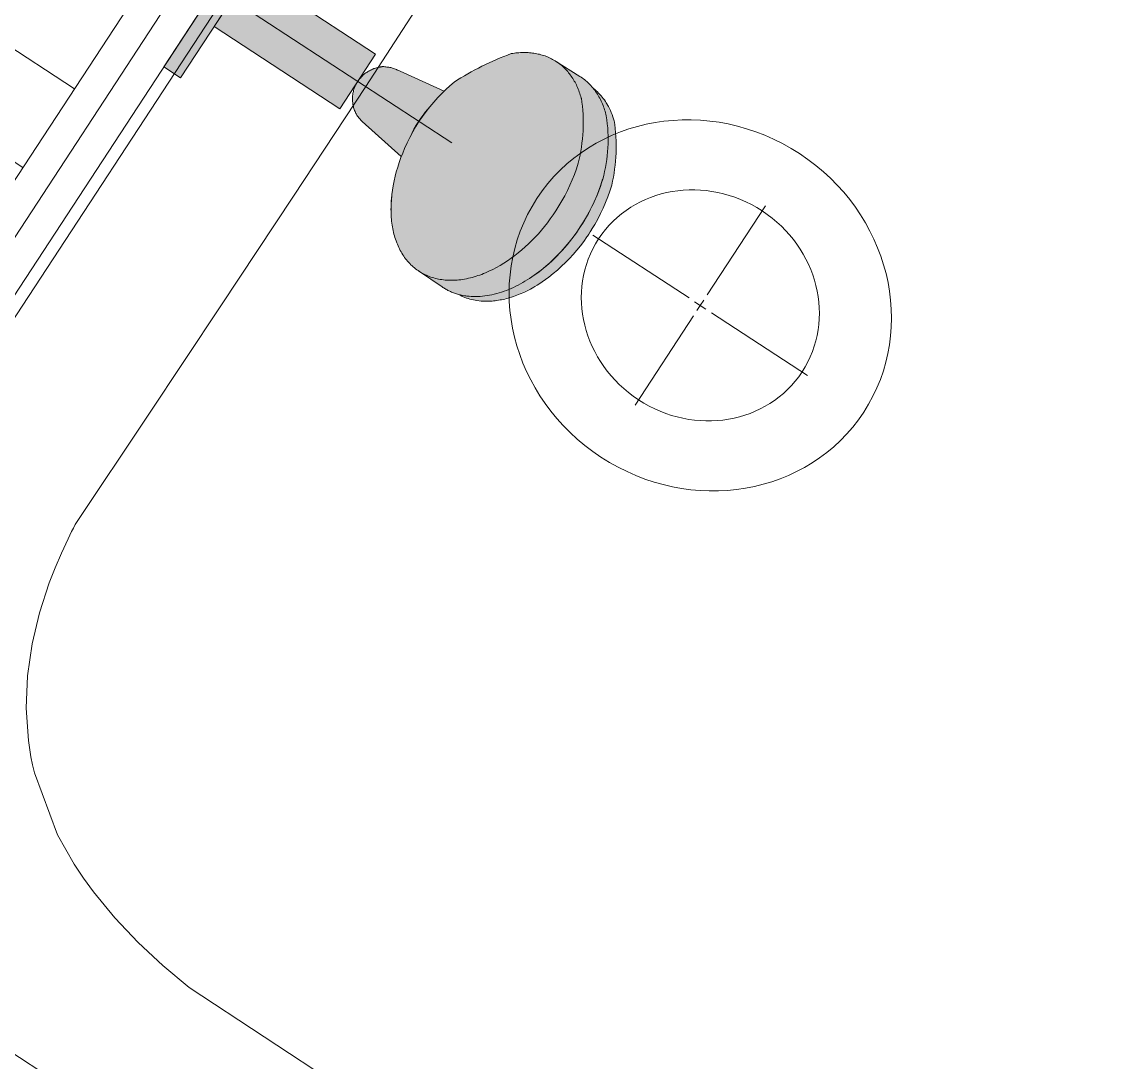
# Model space of a CAD drawing. Header units: metres. Extents: x 2696278.3 to 2696314, y 1245153.2 to 1245192.4.
# Drawn here: x 2696299.714 to 2696300.1526, y 1245177.3328 to 1245177.748 of the extents above; entities that cross this region are included whole.
import ezdxf

# ---------------------------------------------------------------- set-up
doc = ezdxf.new("R2010")
doc.units = ezdxf.units.M
doc.set_wipeout_variables(frame=1)
doc.linetypes.add('Strichpunkt 3_1_1mm Achsen', pattern=[5, 3, -1, 0, -1])
doc.linetypes.add('Wipeout_Contour', pattern=[10000, 0, -10000])
for name, color, linetype in [('0_C22_Innenwandkonstruktion.3D', 7, 'Continuous'), ('0_C22_Innenwandkonstruktion.3D Bauteilschraffuren', 7, 'Continuous'), ('0_C22_Innenwandkonstruktion.3D Schichttrennlinien', 7, 'Continuous'), ('0_E33_Sonnenschutz.3D', 7, 'Continuous'), ('0_G11_Feststehende Trennwand.3D Bauteilschraffuren', 7, 'Continuous'), ('0_G20_Bodenbelag.3D', 7, 'Continuous'), ('1_R01_Raumstempel.V Kontur', 7, 'Continuous')]:
    doc.layers.add(name, color=color, linetype=linetype)

msp = doc.modelspace()

# ---------------------------------------------------------------- linework, layer by layer
at = {"layer": '0_G20_Bodenbelag.3D', "color": 255, "linetype": 'Wipeout_Contour', "lineweight": 18, "flags": 128}
msp.add_lwpolyline([(2696302.476832154, 1245179.290661179), (2696302.433026806, 1245179.223717389), (2696302.516703026, 1245179.168963006), (2696302.001992587, 1245178.382405258), (2696301.918316157, 1245178.437161582), (2696300.746523004, 1245176.646474046), (2696299.566685881, 1245177.418537881), (2696301.296993993, 1245180.062725692)], close=True, dxfattribs=at)
at = {"layer": '1_R01_Raumstempel.V Kontur', "color": 21, "linetype": 'Continuous', "lineweight": 0, "true_color": 0xffa8a8, "flags": 128}
msp.add_lwpolyline([(2696299.554104247, 1245177.42670459), (2696300.746486422, 1245176.646418139), (2696301.91790217, 1245178.436527344), (2696302.001579435, 1245178.381770473), (2696302.516703026, 1245179.168963006), (2696302.433026622, 1245179.223719313), (2696302.47682733, 1245179.290653807), (2696301.284443797, 1245180.070940442), (2696299.994498669, 1245178.099697772)], close=True, dxfattribs=at)

# ---------------------------------------------------------------- next in the draw order: wipeouts: each hides what was drawn before it
at = {"color": 254, "linetype": 'Wipeout_Contour', "lineweight": 0, "ltscale": 30.03324788285484}
msp.add_wipeout([(2696299.9928717217, 1245178.0926458635), (2696299.5561897457, 1245177.4253265203), (2696299.5666492963, 1245177.4184819753), (2696300.0033312757, 1245178.085801323)], dxfattribs=at).dxf.layer = '0_C22_Innenwandkonstruktion.3D Bauteilschraffuren'

# ---------------------------------------------------------------- next in the draw order: wipeouts: each hides what was drawn before it
at = {"color": 254, "linetype": 'Wipeout_Contour', "lineweight": 0, "ltscale": 30.00549935809413}
msp.add_wipeout([(2696299.9755676244, 1245178.0890308528), (2696299.5457301927, 1245177.432171061), (2696299.556189742, 1245177.4253265234), (2696299.9860271737, 1245178.0821863152)], dxfattribs=at).dxf.layer = '0_C22_Innenwandkonstruktion.3D Bauteilschraffuren'

# ---------------------------------------------------------------- next in the draw order: wipeouts: each hides what was drawn before it
at = {"color": 254, "linetype": 'Wipeout_Contour', "lineweight": 0, "ltscale": 29.89912371771013}
msp.add_wipeout([(2696299.906351228, 1245178.074570813), (2696299.5038919915, 1245177.4595492461), (2696299.545730195, 1245177.4321710658), (2696299.948189443, 1245178.0471926506)], dxfattribs=at).dxf.layer = '0_C22_Innenwandkonstruktion.3D Bauteilschraffuren'

# ---------------------------------------------------------------- next in the draw order: hatches: boundary and pattern name
at = {"linetype": 'Continuous', "lineweight": 13}
msp.add_hatch(color=255, dxfattribs=at).paths.add_polyline_path([(2696299.770579679, 1245177.730119926), (2696299.811646918, 1245177.792877242), (2696299.818341033, 1245177.788496736), (2696299.804925742, 1245177.767996023), (2696299.855131594, 1245177.735142231), (2696299.840894947, 1245177.713386355), (2696299.790689094, 1245177.746240147), (2696299.777273794, 1245177.72573942)])
at = {"layer": '0_C22_Innenwandkonstruktion.3D Bauteilschraffuren', "linetype": 'Continuous', "lineweight": 0, "true_color": 0x000000}
h = msp.add_hatch(dxfattribs=at)
h.set_pattern_fill('DÄMMSTOFF__ALLGEMEIN_VER_31', color=18, scale=0.9999999999999999, angle=-33.20000143073872, style=0, pattern_type=2)
h.set_pattern_definition([(326.7999739091078, (2696295.289406546, 1245171.756836134), (0.02053363516993162, 0.03137865240427236), [])])
h.paths.add_polyline_path([(2696299.906351228, 1245178.074570813), (2696299.503891992, 1245177.459549246), (2696299.545730195, 1245177.432171065), (2696299.948189443, 1245178.04719265)])

# ---------------------------------------------------------------- next in the draw order: linework, layer by layer
at = {"layer": '0_C22_Innenwandkonstruktion.3D', "color": 7, "linetype": 'Continuous', "lineweight": 13, "flags": 128}
msp.add_lwpolyline([(2696299.566649297, 1245177.418481975), (2696300.003331276, 1245178.085801323)], dxfattribs=at)
at = {"layer": '0_C22_Innenwandkonstruktion.3D Schichttrennlinien', "color": 7, "linetype": 'Continuous', "lineweight": 5}
for p, q in [((2696299.556189746, 1245177.42532652), (2696299.986027177, 1245178.082186313)), ((2696299.545730195, 1245177.432171065), (2696299.948189443, 1245178.04719265))]:
    msp.add_line(p, q, dxfattribs=at)

# ---------------------------------------------------------------- next in the draw order: wipeouts: each hides what was drawn before it
at = {"color": 254, "linetype": 'Wipeout_Contour', "lineweight": 0, "ltscale": 34.6489282193727}
msp.add_wipeout([(2696299.3438057434, 1245177.534509612), (2696301.08780423, 1245180.1996185055), (2696300.9371866556, 1245180.2981798893), (2696299.193188169, 1245177.6330709958)], dxfattribs=at).dxf.layer = '0_C22_Innenwandkonstruktion.3D Bauteilschraffuren'
at = {"color": 254, "linetype": 'Wipeout_Contour', "lineweight": 0, "ltscale": 28.85243430559183}
msp.add_wipeout([(2696299.558472431, 1245177.4059864264), (2696300.7341257404, 1245176.6366604057), (2696300.7423391887, 1245176.64921187), (2696299.566685885, 1245177.4185378873)], dxfattribs=at).dxf.layer = '0_C22_Innenwandkonstruktion.3D Bauteilschraffuren'

# ---------------------------------------------------------------- next in the draw order: hatches: boundary and pattern name
at = {"linetype": 'Continuous', "lineweight": 13}
msp.add_hatch(color=255, dxfattribs=at).paths.add_polyline_path([(2696299.848013273, 1245177.724264286), (2696299.849614866, 1245177.726256698), (2696299.851228935, 1245177.72764859), (2696299.85470826, 1245177.729441103), (2696299.857123533, 1245177.730058487), (2696299.860020644, 1245177.72997113), (2696299.863042736, 1245177.729172674), (2696299.882472039, 1245177.720372244), (2696299.886470117, 1245177.723999967), (2696299.896452912, 1245177.72978862), (2696299.905779501, 1245177.734031899), (2696299.909891233, 1245177.735462814), (2696299.917151917, 1245177.735675453), (2696299.922201112, 1245177.734609842), (2696299.925772055, 1245177.733065802), (2696299.937640931, 1245177.725601364), (2696299.940629743, 1245177.723039843), (2696299.943106697, 1245177.720565328), (2696299.947327035, 1245177.715845138), (2696299.949962246, 1245177.70976527), (2696299.950832051, 1245177.704473871), (2696299.951041783, 1245177.695178605), (2696299.950394531, 1245177.688313799), (2696299.949376442, 1245177.682835219), (2696299.945802582, 1245177.673352999), (2696299.943186234, 1245177.668221649), (2696299.939255302, 1245177.661941496), (2696299.933423407, 1245177.654597178), (2696299.928980888, 1245177.650120122), (2696299.923323447, 1245177.645439442), (2696299.918711668, 1245177.642397352), (2696299.910411255, 1245177.638507635), (2696299.904149483, 1245177.636904525), (2696299.896706623, 1245177.636666014), (2696299.891442436, 1245177.637808061), (2696299.888207558, 1245177.639240005), (2696299.884690565, 1245177.640523336), (2696299.872640242, 1245177.648381877), (2696299.867496215, 1245177.653005759), (2696299.864655581, 1245177.657428098), (2696299.862461347, 1245177.663315791), (2696299.861383194, 1245177.669996013), (2696299.861522554, 1245177.677928421), (2696299.863039755, 1245177.686859559), (2696299.865375354, 1245177.694245772), (2696299.849226421, 1245177.708834284), (2696299.846623912, 1245177.713023752), (2696299.845932109, 1245177.718156072), (2696299.847552018, 1245177.723511434)])
at = {"linetype": 'Continuous', "lineweight": 0}
msp.add_hatch(color=255, dxfattribs=at).paths.add_polyline_path([(2696299.917771512, 1245177.7356041), (2696299.918324858, 1245177.73552785), (2696299.918908338, 1245177.735433153), (2696299.919464906, 1245177.735329099), (2696299.920018832, 1245177.735211898), (2696299.920569812, 1245177.735081521), (2696299.92111746, 1245177.73493771), (2696299.92166134, 1245177.734780516), (2696299.922201114, 1245177.734609844), (2696299.922736344, 1245177.734425551), (2696299.923266719, 1245177.734227582), (2696299.923779323, 1245177.734021032), (2696299.924286541, 1245177.733801479), (2696299.92478798, 1245177.733569015), (2696299.92528327, 1245177.733323763), (2696299.925772055, 1245177.733065806, 0.09730905913681812)])

# ---------------------------------------------------------------- next in the draw order: linework, layer by layer
at = {"color": 7, "linetype": 'Continuous', "lineweight": 13}
for p, q in [((2696299.770579679, 1245177.730119926), (2696299.811646922, 1245177.792877248)), ((2696299.818341037, 1245177.788496742), (2696299.777273794, 1245177.72573942)), ((2696299.790689093, 1245177.746240145), (2696299.804925737, 1245177.767996017)), ((2696299.804925737, 1245177.767996017), (2696299.855131595, 1245177.735142222)), ((2696299.840894951, 1245177.713386351), (2696299.790689093, 1245177.746240145)), ((2696299.855131595, 1245177.735142222), (2696299.840894951, 1245177.713386351)), ((2696299.909891233, 1245177.735462814), (2696299.909280971, 1245177.735364735)), ((2696299.91050328, 1245177.735549391), (2696299.909891233, 1245177.735462814)), ((2696299.911116864, 1245177.735624175), (2696299.91050328, 1245177.735549391)), ((2696299.911731789, 1245177.735686953), (2696299.911116864, 1245177.735624175)), ((2696299.912347822, 1245177.735737367), (2696299.911731789, 1245177.735686953)), ((2696299.91296474, 1245177.735775165), (2696299.912347822, 1245177.735737367)), ((2696299.91358231, 1245177.735799989), (2696299.91296474, 1245177.735775165)), ((2696299.914200269, 1245177.735811613), (2696299.91358231, 1245177.735799989)), ((2696299.914791499, 1245177.735810068), (2696299.914200269, 1245177.735811613)), ((2696299.915382652, 1245177.735795912), (2696299.914791499, 1245177.735810068)), ((2696299.915973296, 1245177.735768918), (2696299.915382652, 1245177.735795912)), ((2696299.916563169, 1245177.735728858), (2696299.915973296, 1245177.735768918)), ((2696299.917151917, 1245177.735675453), (2696299.916563169, 1245177.735728858)), ((2696299.917739265, 1245177.735608544), (2696299.917151917, 1245177.735675453)), ((2696299.91832486, 1245177.735527849), (2696299.917739265, 1245177.735608544)), ((2696299.918908335, 1245177.735433155), (2696299.91832486, 1245177.735527849)), ((2696299.919464903, 1245177.735329099), (2696299.918908335, 1245177.735433155)), ((2696299.920018829, 1245177.735211896), (2696299.919464903, 1245177.735329099)), ((2696299.920569811, 1245177.735081517), (2696299.920018829, 1245177.735211896)), ((2696299.921117456, 1245177.734937709), (2696299.920569811, 1245177.735081517)), ((2696299.921661341, 1245177.73478052), (2696299.921117456, 1245177.734937709)), ((2696299.922201112, 1245177.734609842), (2696299.921661341, 1245177.73478052)), ((2696299.922736347, 1245177.734425553), (2696299.922201112, 1245177.734609842)), ((2696299.923266719, 1245177.734227584), (2696299.922736347, 1245177.734425553)), ((2696299.923779322, 1245177.734021029), (2696299.923266719, 1245177.734227584)), ((2696299.924286542, 1245177.733801475), (2696299.923779322, 1245177.734021029)), ((2696299.924787981, 1245177.733569012), (2696299.924286542, 1245177.733801475)), ((2696299.925283271, 1245177.733323766), (2696299.924787981, 1245177.733569012)), ((2696299.925772055, 1245177.733065802), (2696299.925283271, 1245177.733323766)), ((2696299.926253963, 1245177.732795248), (2696299.925772055, 1245177.733065802)), ((2696299.926728624, 1245177.732512231), (2696299.926253963, 1245177.732795248)), ((2696299.777273794, 1245177.72573942), (2696299.770579679, 1245177.730119926)), ((2696299.851935255, 1245177.728127466), (2696299.85229992, 1245177.728349127)), ((2696299.85229992, 1245177.728349127), (2696299.852671739, 1245177.728558555)), ((2696299.852671739, 1245177.728558555), (2696299.853050239, 1245177.728755549)), ((2696299.853050239, 1245177.728755549), (2696299.85343508, 1245177.728939933)), ((2696299.85343508, 1245177.728939933), (2696299.853825829, 1245177.729111481)), ((2696299.853825829, 1245177.729111481), (2696299.854042135, 1245177.729204991)), ((2696299.854042135, 1245177.729204991), (2696299.854261482, 1245177.729291174)), ((2696299.854261482, 1245177.729291174), (2696299.85448362, 1245177.72936991)), ((2696299.85448362, 1245177.72936991), (2696299.85470826, 1245177.729441103)), ((2696299.85470826, 1245177.729441103), (2696299.855093514, 1245177.729561912)), ((2696299.855093514, 1245177.729561912), (2696299.855482539, 1245177.729669918)), ((2696299.855482539, 1245177.729669918), (2696299.855874904, 1245177.729765066)), ((2696299.855874904, 1245177.729765066), (2696299.8562702, 1245177.729847167)), ((2696299.8562702, 1245177.729847167), (2696299.856668018, 1245177.729916205)), ((2696299.856668018, 1245177.729916205), (2696299.856818317, 1245177.729968539)), ((2696299.856818317, 1245177.729968539), (2696299.856970185, 1245177.730015984)), ((2696299.856970185, 1245177.730015984), (2696299.857123533, 1245177.730058487)), ((2696299.857123533, 1245177.730058487), (2696299.857278201, 1245177.730095981)), ((2696299.857278201, 1245177.730095981), (2696299.857433979, 1245177.730128491)), ((2696299.857433979, 1245177.730128491), (2696299.85759071, 1245177.730155948)), ((2696299.85759071, 1245177.730155948), (2696299.857748262, 1245177.730178326)), ((2696299.857748262, 1245177.730178326), (2696299.857906502, 1245177.730195598)), ((2696299.857906502, 1245177.730195598), (2696299.85806513, 1245177.730207734)), ((2696299.85806513, 1245177.730207734), (2696299.858458465, 1245177.730164675)), ((2696299.858458465, 1245177.730164675), (2696299.858850284, 1245177.730109494)), ((2696299.858850284, 1245177.730109494), (2696299.859240203, 1245177.730042213)), ((2696299.859240203, 1245177.730042213), (2696299.859630981, 1245177.730013206)), ((2696299.859630981, 1245177.730013206), (2696299.860020644, 1245177.72997113)), ((2696299.860020644, 1245177.72997113), (2696299.860408601, 1245177.729916035)), ((2696299.860408601, 1245177.729916035), (2696299.860794535, 1245177.729847956)), ((2696299.860794535, 1245177.729847956), (2696299.861177943, 1245177.729766994)), ((2696299.861177943, 1245177.729766994), (2696299.861558496, 1245177.729673252)), ((2696299.861558496, 1245177.729673252), (2696299.861935625, 1245177.729566818)), ((2696299.861935625, 1245177.729566818), (2696299.862308962, 1245177.72944782)), ((2696299.862308962, 1245177.72944782), (2696299.862678201, 1245177.729316401)), ((2696299.862678201, 1245177.729316401), (2696299.863042736, 1245177.729172674)), ((2696299.863042736, 1245177.729172674), (2696299.863402314, 1245177.72901686)), ((2696299.863402314, 1245177.72901686), (2696299.863661148, 1245177.728895631)), ((2696299.882472039, 1245177.720372244), (2696299.863404662, 1245177.729016629)), ((2696299.863661148, 1245177.728895631), (2696299.863917005, 1245177.728768117)), ((2696299.927195683, 1245177.732216816), (2696299.926728624, 1245177.732512231)), ((2696299.936685927, 1245177.726240098), (2696299.92694855, 1245177.732375186)), ((2696299.927654663, 1245177.731909315), (2696299.927195683, 1245177.732216816)), ((2696299.928105403, 1245177.731589831), (2696299.927654663, 1245177.731909315)), ((2696299.928547679, 1245177.731258625), (2696299.928105403, 1245177.731589831)), ((2696299.928981237, 1245177.730916093), (2696299.928547679, 1245177.731258625)), ((2696299.929405757, 1245177.73056244), (2696299.928981237, 1245177.730916093)), ((2696299.929821107, 1245177.730197983), (2696299.929405757, 1245177.73056244)), ((2696299.93022694, 1245177.729823061), (2696299.929821107, 1245177.730197983)), ((2696299.930623044, 1245177.729437869), (2696299.93022694, 1245177.729823061)), ((2696299.931018299, 1245177.729033248), (2696299.930623044, 1245177.729437869)), ((2696299.93140306, 1245177.728618575), (2696299.931018299, 1245177.729033248)), ((2696299.931777162, 1245177.728194296), (2696299.93140306, 1245177.728618575)), ((2696299.932140565, 1245177.727760782), (2696299.931777162, 1245177.728194296)), ((2696299.847552018, 1245177.723511434), (2696299.847776095, 1245177.723891863)), ((2696299.847776095, 1245177.723891863), (2696299.848013273, 1245177.724264286)), ((2696299.848013273, 1245177.724264286), (2696299.84825222, 1245177.724617895)), ((2696299.84825222, 1245177.724617895), (2696299.848502726, 1245177.724963314)), ((2696299.848502726, 1245177.724963314), (2696299.848764572, 1245177.725300292)), ((2696299.848764572, 1245177.725300292), (2696299.849037391, 1245177.725628442)), ((2696299.849037391, 1245177.725628442), (2696299.849320962, 1245177.725947342)), ((2696299.849320962, 1245177.725947342), (2696299.849614866, 1245177.726256698)), ((2696299.849614866, 1245177.726256698), (2696299.84991887, 1245177.726556151)), ((2696299.84991887, 1245177.726556151), (2696299.850232659, 1245177.726845398)), ((2696299.850232659, 1245177.726845398), (2696299.850555829, 1245177.727124077)), ((2696299.850555829, 1245177.727124077), (2696299.850888025, 1245177.72739191)), ((2696299.850888025, 1245177.72739191), (2696299.851228935, 1245177.72764859)), ((2696299.851228935, 1245177.72764859), (2696299.851578125, 1245177.727893891)), ((2696299.851578125, 1245177.727893891), (2696299.851935255, 1245177.728127466)), ((2696299.884782309, 1245177.722538685), (2696299.886470117, 1245177.723999967)), ((2696299.932493201, 1245177.72731836), (2696299.932140565, 1245177.727760782)), ((2696299.932834996, 1245177.72686753), (2696299.932493201, 1245177.72731836)), ((2696299.933165858, 1245177.726408582), (2696299.932834996, 1245177.72686753)), ((2696299.933485731, 1245177.72594195), (2696299.933165858, 1245177.726408582)), ((2696299.933807835, 1245177.725447058), (2696299.933485731, 1245177.72594195)), ((2696299.934118, 1245177.724944594), (2696299.933807835, 1245177.725447058)), ((2696299.934416208, 1245177.724434964), (2696299.934118, 1245177.724944594)), ((2696299.934702629, 1245177.723918513), (2696299.934416208, 1245177.724434964)), ((2696299.934977271, 1245177.723395689), (2696299.934702629, 1245177.723918513)), ((2696299.937167788, 1245177.725927219), (2696299.936685927, 1245177.726240098)), ((2696299.937640931, 1245177.725601364), (2696299.937167788, 1245177.725927219)), ((2696299.938105091, 1245177.725262822), (2696299.937640931, 1245177.725601364)), ((2696299.938560028, 1245177.72491192), (2696299.938105091, 1245177.725262822)), ((2696299.938984134, 1245177.724566658), (2696299.938560028, 1245177.72491192)), ((2696299.939399398, 1245177.72421066), (2696299.938984134, 1245177.724566658)), ((2696299.9398055, 1245177.723844305), (2696299.939399398, 1245177.72421066)), ((2696299.940202163, 1245177.723467776), (2696299.9398055, 1245177.723844305)), ((2696299.846024891, 1245177.718993795), (2696299.846090893, 1245177.719410045)), ((2696299.846090893, 1245177.719410045), (2696299.846169933, 1245177.719824007)), ((2696299.846169933, 1245177.719824007), (2696299.846261843, 1245177.720235339)), ((2696299.846261843, 1245177.720235339), (2696299.846372379, 1245177.720662813)), ((2696299.846372379, 1245177.720662813), (2696299.846497775, 1245177.721086186)), ((2696299.846497775, 1245177.721086186), (2696299.846637837, 1245177.7215049)), ((2696299.846637837, 1245177.7215049), (2696299.846792425, 1245177.721918481)), ((2696299.846792425, 1245177.721918481), (2696299.846961371, 1245177.722326413)), ((2696299.846961371, 1245177.722326413), (2696299.84714443, 1245177.722728233)), ((2696299.84714443, 1245177.722728233), (2696299.847341407, 1245177.723123386)), ((2696299.847341407, 1245177.723123386), (2696299.847552018, 1245177.723511434)), ((2696299.880017832, 1245177.717834875), (2696299.881554435, 1245177.719454491)), ((2696299.881554435, 1245177.719454491), (2696299.883143143, 1245177.721022977)), ((2696299.883143143, 1245177.721022977), (2696299.884782309, 1245177.722538685)), ((2696299.935240263, 1245177.722866862), (2696299.934977271, 1245177.723395689)), ((2696299.935491668, 1245177.722332389), (2696299.935240263, 1245177.722866862)), ((2696299.935731601, 1245177.721792704), (2696299.935491668, 1245177.722332389)), ((2696299.935975562, 1245177.721210242), (2696299.935731601, 1245177.721792704)), ((2696299.936206642, 1245177.720622583), (2696299.935975562, 1245177.721210242)), ((2696299.936425073, 1245177.720030085), (2696299.936206642, 1245177.720622583)), ((2696299.936631051, 1245177.719433133), (2696299.936425073, 1245177.720030085)), ((2696299.936824717, 1245177.718832029), (2696299.936631051, 1245177.719433133)), ((2696299.940629743, 1245177.723039843), (2696299.940202163, 1245177.723467776)), ((2696299.941045366, 1245177.722600319), (2696299.940629743, 1245177.723039843)), ((2696299.94144896, 1245177.722149701), (2696299.941045366, 1245177.722600319)), ((2696299.941840431, 1245177.721688452), (2696299.94144896, 1245177.722149701)), ((2696299.942219655, 1245177.721216991), (2696299.941840431, 1245177.721688452)), ((2696299.942569577, 1245177.721027071), (2696299.942017926, 1245177.721471296)), ((2696299.942586523, 1245177.720735844), (2696299.942219655, 1245177.721216991)), ((2696299.943106697, 1245177.720565328), (2696299.942569577, 1245177.721027071)), ((2696299.942940938, 1245177.720245472), (2696299.942586523, 1245177.720735844)), ((2696299.943282844, 1245177.71974631), (2696299.942940938, 1245177.720245472)), ((2696299.943628666, 1245177.720086589), (2696299.943106697, 1245177.720565328)), ((2696299.943627187, 1245177.719214951), (2696299.943282844, 1245177.71974631)), ((2696299.944135068, 1245177.71959135), (2696299.943628666, 1245177.720086589)), ((2696299.944625279, 1245177.719080134), (2696299.944135068, 1245177.71959135)), ((2696299.8459118, 1245177.717638724), (2696299.845904923, 1245177.717120989)), ((2696299.845904923, 1245177.717120989), (2696299.845911605, 1245177.716603239)), ((2696299.845911605, 1245177.716603239), (2696299.845937963, 1245177.716199113)), ((2696299.845932214, 1245177.71815606), (2696299.8459118, 1245177.717638724)), ((2696299.845932109, 1245177.718156072), (2696299.845971952, 1245177.718575642)), ((2696299.845937963, 1245177.716199113), (2696299.845977476, 1245177.715796086)), ((2696299.845971952, 1245177.718575642), (2696299.846024891, 1245177.718993795)), ((2696299.845977476, 1245177.715796086), (2696299.846030101, 1245177.71539453)), ((2696299.846030101, 1245177.71539453), (2696299.846095741, 1245177.714994903)), ((2696299.846095741, 1245177.714994903), (2696299.846174381, 1245177.714597614)), ((2696299.876788525, 1245177.714171074), (2696299.878372999, 1245177.716029565)), ((2696299.878372999, 1245177.716029565), (2696299.880017832, 1245177.717834875)), ((2696299.937006306, 1245177.718227133), (2696299.936824717, 1245177.718832029)), ((2696299.937175986, 1245177.717618788), (2696299.937006306, 1245177.718227133)), ((2696299.937333951, 1245177.717007378), (2696299.937175986, 1245177.717618788)), ((2696299.94395778, 1245177.718674987), (2696299.943627187, 1245177.719214951)), ((2696299.94427474, 1245177.718126856), (2696299.94395778, 1245177.718674987)), ((2696299.944578192, 1245177.717571099), (2696299.94427474, 1245177.718126856)), ((2696299.944868226, 1245177.717008111), (2696299.944578192, 1245177.717571099)), ((2696299.945098849, 1245177.718553464), (2696299.944625279, 1245177.719080134)), ((2696299.945145008, 1245177.716438408), (2696299.944868226, 1245177.717008111)), ((2696299.945555259, 1245177.71801185), (2696299.945098849, 1245177.718553464)), ((2696299.945408508, 1245177.715862464), (2696299.945145008, 1245177.716438408)), ((2696299.945658999, 1245177.715280783), (2696299.945408508, 1245177.715862464)), ((2696299.945994055, 1245177.717455813), (2696299.945555259, 1245177.71801185)), ((2696299.945892099, 1245177.714704974), (2696299.945658999, 1245177.715280783)), ((2696299.946414785, 1245177.71688605), (2696299.945994055, 1245177.717455813)), ((2696299.946817034, 1245177.716303058), (2696299.946414785, 1245177.71688605)), ((2696299.947200338, 1245177.715707424), (2696299.946817034, 1245177.716303058)), ((2696299.948039469, 1245177.714266913), (2696299.947200338, 1245177.715707424)), ((2696299.846174381, 1245177.714597614), (2696299.846265857, 1245177.71420311)), ((2696299.846265857, 1245177.71420311), (2696299.846370128, 1245177.713811759)), ((2696299.846370128, 1245177.713811759), (2696299.846490134, 1245177.713415562)), ((2696299.846490134, 1245177.713415562), (2696299.846623912, 1245177.713023752)), ((2696299.846623912, 1245177.713023752), (2696299.846771313, 1245177.712636882)), ((2696299.846771313, 1245177.712636882), (2696299.846932042, 1245177.71225537)), ((2696299.846932042, 1245177.71225537), (2696299.847106031, 1245177.711879716)), ((2696299.847106031, 1245177.711879716), (2696299.84729305, 1245177.711510355)), ((2696299.84729305, 1245177.711510355), (2696299.847492767, 1245177.711147729)), ((2696299.847492767, 1245177.711147729), (2696299.847705086, 1245177.710792301)), ((2696299.847705086, 1245177.710792301), (2696299.847929607, 1245177.710444502)), ((2696299.874044023, 1245177.710779085), (2696299.873174082, 1245177.709574703)), ((2696299.873807273, 1245177.710302764), (2696299.875266037, 1245177.712261459)), ((2696299.874947662, 1245177.71195835), (2696299.874044023, 1245177.710779085)), ((2696299.875884335, 1245177.71311157), (2696299.874947662, 1245177.71195835)), ((2696299.875266037, 1245177.712261459), (2696299.876788525, 1245177.714171074)), ((2696299.876853247, 1245177.714237789), (2696299.875884335, 1245177.71311157)), ((2696299.946112945, 1245177.714124409), (2696299.945892099, 1245177.714704974)), ((2696299.946321654, 1245177.713539352), (2696299.946112945, 1245177.714124409)), ((2696299.946518394, 1245177.712950148), (2696299.946321654, 1245177.713539352)), ((2696299.946703373, 1245177.712357114), (2696299.946518394, 1245177.712950148)), ((2696299.946876734, 1245177.711760554), (2696299.946703373, 1245177.712357114)), ((2696299.947038685, 1245177.711160787), (2696299.946876734, 1245177.711760554)), ((2696299.947189434, 1245177.710558131), (2696299.947038685, 1245177.711160787)), ((2696299.948446884, 1245177.713474383), (2696299.948039469, 1245177.714266913)), ((2696299.94882933, 1245177.712669464), (2696299.948446884, 1245177.713474383)), ((2696299.949186323, 1245177.711852981), (2696299.94882933, 1245177.712669464)), ((2696299.949517635, 1245177.71102571), (2696299.949186323, 1245177.711852981)), ((2696299.949822823, 1245177.710188452), (2696299.949517635, 1245177.71102571)), ((2696299.847929607, 1245177.710444502), (2696299.848166209, 1245177.710104751)), ((2696299.848166209, 1245177.710104751), (2696299.848414466, 1245177.709773441)), ((2696299.848414466, 1245177.709773441), (2696299.848674112, 1245177.709451031)), ((2696299.848674112, 1245177.709451031), (2696299.848944905, 1245177.709137848)), ((2696299.848944905, 1245177.709137848), (2696299.849226421, 1245177.708834284)), ((2696299.849226421, 1245177.708834284), (2696299.849518366, 1245177.708540758)), ((2696299.849518366, 1245177.708540758), (2696299.84982037, 1245177.708257569)), ((2696299.84982037, 1245177.708257569), (2696299.865375354, 1245177.694245772)), ((2696299.869922516, 1245177.704096396), (2696299.871133482, 1245177.706217303)), ((2696299.871360225, 1245177.706777503), (2696299.87043714, 1245177.705175654)), ((2696299.871133482, 1245177.706217303), (2696299.872413715, 1245177.708297084)), ((2696299.87233862, 1245177.708346225), (2696299.871360225, 1245177.706777503)), ((2696299.873174082, 1245177.709574703), (2696299.87233862, 1245177.708346225)), ((2696299.872413715, 1245177.708297084), (2696299.873807273, 1245177.710302764)), ((2696299.950101668, 1245177.709342088), (2696299.949822823, 1245177.710188452)), ((2696299.950353876, 1245177.708487378), (2696299.950101668, 1245177.709342088)), ((2696299.867713552, 1245177.699740657), (2696299.868782142, 1245177.701936733)), ((2696299.869570443, 1245177.703542582), (2696299.868761199, 1245177.701880262)), ((2696299.868782142, 1245177.701936733), (2696299.869922516, 1245177.704096396)), ((2696299.87043714, 1245177.705175654), (2696299.869570443, 1245177.703542582)), ((2696299.865942139, 1245177.695681692), (2696299.866717965, 1245177.697510549)), ((2696299.866717965, 1245177.697510549), (2696299.867713552, 1245177.699740657)), ((2696299.864548831, 1245177.691961411), (2696299.865218518, 1245177.693831619)), ((2696299.865218518, 1245177.693831619), (2696299.865942139, 1245177.695681692)), ((2696299.863398475, 1245177.688238964), (2696299.863934704, 1245177.690072163)), ((2696299.863934704, 1245177.690072163), (2696299.864548831, 1245177.691961411)), ((2696299.93446114, 1245177.687166164), (2696299.935249969, 1245177.689375832)), ((2696299.935249969, 1245177.689375832), (2696299.935967844, 1245177.69160956)), ((2696299.862133779, 1245177.682652747), (2696299.862495354, 1245177.684528015)), ((2696299.862495354, 1245177.684528015), (2696299.862917773, 1245177.686390494)), ((2696299.862917773, 1245177.686390494), (2696299.863398475, 1245177.688238964)), ((2696299.932674075, 1245177.682827935), (2696299.933602234, 1245177.684982765)), ((2696299.933602234, 1245177.684982765), (2696299.93446114, 1245177.687166164)), ((2696299.945734199, 1245177.685218636), (2696299.945013757, 1245177.682986019)), ((2696299.94574847, 1245177.685209297), (2696299.945302997, 1245177.68377456)), ((2696299.861635959, 1245177.679163608), (2696299.86185649, 1245177.680912185)), ((2696299.86185649, 1245177.680912185), (2696299.862133779, 1245177.682652747)), ((2696299.930613801, 1245177.678612565), (2696299.931677595, 1245177.68070379)), ((2696299.931677595, 1245177.68070379), (2696299.932674075, 1245177.682827935)), ((2696299.944222745, 1245177.68077744), (2696299.943361932, 1245177.678595119)), ((2696299.944317512, 1245177.680936402), (2696299.943778823, 1245177.679534047)), ((2696299.945013757, 1245177.682986019), (2696299.944222745, 1245177.68077744)), ((2696299.944825797, 1245177.68235008), (2696299.944317512, 1245177.680936402)), ((2696299.945302997, 1245177.68377456), (2696299.944825797, 1245177.68235008)), ((2696299.94864087, 1245177.680508942), (2696299.947826696, 1245177.678209005)), ((2696299.949376442, 1245177.682835219), (2696299.94864087, 1245177.680508942)), ((2696299.861398701, 1245177.676660738), (2696299.861304056, 1245177.674953047)), ((2696299.861351387, 1245177.67482226), (2696299.86137573, 1245177.675649015)), ((2696299.86137573, 1245177.675649015), (2696299.861417377, 1245177.676529285)), ((2696299.861551044, 1245177.678364284), (2696299.861398701, 1245177.676660738)), ((2696299.861417377, 1245177.676529285), (2696299.861474832, 1245177.677408636)), ((2696299.861474832, 1245177.677408636), (2696299.861635959, 1245177.679163608)), ((2696299.861568553, 1245177.678529517), (2696299.861551044, 1245177.678364284)), ((2696299.928288813, 1245177.674537203), (2696299.929483849, 1245177.676556286)), ((2696299.929483849, 1245177.676556286), (2696299.930613801, 1245177.678612565)), ((2696299.942432237, 1245177.676441237), (2696299.94143455, 1245177.674317938)), ((2696299.942077726, 1245177.675591735), (2696299.941459656, 1245177.674300601)), ((2696299.9426707, 1245177.676894579), (2696299.942077726, 1245177.675591735)), ((2696299.943361932, 1245177.678595119), (2696299.942432237, 1245177.676441237)), ((2696299.943237933, 1245177.67820876), (2696299.9426707, 1245177.676894579)), ((2696299.943778823, 1245177.679534047), (2696299.943237933, 1245177.67820876)), ((2696299.946934806, 1245177.675938066), (2696299.945966271, 1245177.673698715)), ((2696299.947826696, 1245177.678209005), (2696299.946934806, 1245177.675938066)), ((2696299.861279295, 1245177.674098234), (2696299.861270098, 1245177.673243173)), ((2696299.861270098, 1245177.673243173), (2696299.861276766, 1245177.672388063)), ((2696299.861276766, 1245177.672388063), (2696299.861299654, 1245177.671533184)), ((2696299.861304056, 1245177.674953047), (2696299.861279295, 1245177.674098234)), ((2696299.861299654, 1245177.671533184), (2696299.861334509, 1245177.670764269)), ((2696299.8613417, 1245177.67399517), (2696299.861351387, 1245177.67482226)), ((2696299.861347115, 1245177.673168077), (2696299.8613417, 1245177.67399517)), ((2696299.861368023, 1245177.672341235), (2696299.861347115, 1245177.673168077)), ((2696299.861404857, 1245177.671515043), (2696299.861368023, 1245177.672341235)), ((2696299.925960835, 1245177.670967013), (2696299.927029969, 1245177.672557264)), ((2696299.927029969, 1245177.672557264), (2696299.928288813, 1245177.674537203)), ((2696299.940369946, 1245177.67222747), (2696299.939239448, 1245177.670171833)), ((2696299.940065806, 1245177.671598799), (2696299.939328454, 1245177.670269498)), ((2696299.940776363, 1245177.672942681), (2696299.940065806, 1245177.671598799)), ((2696299.94143455, 1245177.674317938), (2696299.940369946, 1245177.67222747)), ((2696299.941459656, 1245177.674300601), (2696299.940776363, 1245177.672942681)), ((2696299.944922189, 1245177.671493584), (2696299.943803777, 1245177.669325228)), ((2696299.945966271, 1245177.673698715), (2696299.944922189, 1245177.671493584)), ((2696299.861334509, 1245177.670764269), (2696299.861383194, 1245177.669996013)), ((2696299.861383194, 1245177.669996013), (2696299.861446009, 1245177.669228787)), ((2696299.861446009, 1245177.669228787), (2696299.861523321, 1245177.668462976)), ((2696299.861523321, 1245177.668462976), (2696299.861615507, 1245177.6676989)), ((2696299.861615507, 1245177.6676989), (2696299.861722857, 1245177.666936825)), ((2696299.861722857, 1245177.666936825), (2696299.861845749, 1245177.66617707)), ((2696299.922519705, 1245177.666363572), (2696299.923705219, 1245177.667869036)), ((2696299.923705219, 1245177.667869036), (2696299.92485244, 1245177.669403874)), ((2696299.92485244, 1245177.669403874), (2696299.925960835, 1245177.670967013)), ((2696299.938044185, 1245177.668153183), (2696299.936785417, 1245177.666173534)), ((2696299.93777472, 1245177.667656368), (2696299.936959213, 1245177.666373441)), ((2696299.938564593, 1245177.668955217), (2696299.93777472, 1245177.667656368)), ((2696299.939239448, 1245177.670171833), (2696299.938044185, 1245177.668153183)), ((2696299.939328454, 1245177.670269498), (2696299.938564593, 1245177.668955217)), ((2696299.942612344, 1245177.667196081), (2696299.94134924, 1245177.665108725)), ((2696299.943803777, 1245177.669325228), (2696299.942612344, 1245177.667196081)), ((2696299.861845749, 1245177.66617707), (2696299.861984575, 1245177.665420061)), ((2696299.861984575, 1245177.665420061), (2696299.862128935, 1245177.664715412)), ((2696299.862128935, 1245177.664715412), (2696299.86228775, 1245177.664013852)), ((2696299.86228775, 1245177.664013852), (2696299.862461347, 1245177.663315791)), ((2696299.862461347, 1245177.663315791), (2696299.862650023, 1245177.662621773)), ((2696299.862650023, 1245177.662621773), (2696299.862854053, 1245177.661932129)), ((2696299.9187907, 1245177.662092329), (2696299.920070019, 1245177.663484059)), ((2696299.920070019, 1245177.663484059), (2696299.921313074, 1245177.664908265)), ((2696299.921313074, 1245177.664908265), (2696299.922519705, 1245177.666363572)), ((2696299.934369744, 1245177.662634271), (2696299.933462743, 1245177.661429045)), ((2696299.935381914, 1245177.664102766), (2696299.933912047, 1245177.662078605)), ((2696299.93525281, 1245177.663857148), (2696299.934369744, 1245177.662634271)), ((2696299.936118463, 1245177.665106862), (2696299.93525281, 1245177.663857148)), ((2696299.936785417, 1245177.666173534), (2696299.935381914, 1245177.664102766)), ((2696299.936959213, 1245177.666373441), (2696299.936118463, 1245177.665106862)), ((2696299.939669383, 1245177.662536169), (2696299.939466975, 1245177.66224126)), ((2696299.940208084, 1245177.663336225), (2696299.939669383, 1245177.662536169)), ((2696299.940746203, 1245177.664158295), (2696299.940208084, 1245177.663336225)), ((2696299.941264107, 1245177.664972642), (2696299.940746203, 1245177.664158295)), ((2696299.94134924, 1245177.665108725), (2696299.941264107, 1245177.664972642)), ((2696299.862854053, 1245177.661932129), (2696299.863073761, 1245177.661247442)), ((2696299.863073761, 1245177.661247442), (2696299.86330938, 1245177.66056807)), ((2696299.86330938, 1245177.66056807), (2696299.863561263, 1245177.659894463)), ((2696299.863561263, 1245177.659894463), (2696299.863812623, 1245177.659268211)), ((2696299.863812623, 1245177.659268211), (2696299.864078676, 1245177.658648014)), ((2696299.864078676, 1245177.658648014), (2696299.864359602, 1245177.658034493)), ((2696299.864359602, 1245177.658034493), (2696299.864655581, 1245177.657428098)), ((2696299.9134313, 1245177.656979143), (2696299.914812854, 1245177.658194451)), ((2696299.914812854, 1245177.658194451), (2696299.916160964, 1245177.659446803)), ((2696299.916160964, 1245177.659446803), (2696299.917475434, 1245177.660734511)), ((2696299.917475434, 1245177.660734511), (2696299.9187907, 1245177.662092329)), ((2696299.930777355, 1245177.65818023), (2696299.92915292, 1245177.656353339)), ((2696299.931577728, 1245177.659074145), (2696299.930599993, 1245177.657925766)), ((2696299.932376876, 1245177.660103536), (2696299.930777355, 1245177.65818023)), ((2696299.932532011, 1245177.660242129), (2696299.931577728, 1245177.659074145)), ((2696299.933912047, 1245177.662078605), (2696299.932376876, 1245177.660103536)), ((2696299.933462743, 1245177.661429045), (2696299.932532011, 1245177.660242129)), ((2696299.936849447, 1245177.658655297), (2696299.935457441, 1245177.65692573)), ((2696299.938186375, 1245177.66042772), (2696299.936849447, 1245177.658655297)), ((2696299.939466975, 1245177.66224126), (2696299.938186375, 1245177.66042772)), ((2696299.864655581, 1245177.657428098), (2696299.864966687, 1245177.656829462)), ((2696299.864966687, 1245177.656829462), (2696299.865293126, 1245177.656239074)), ((2696299.865293126, 1245177.656239074), (2696299.865635064, 1245177.655657621)), ((2696299.865635064, 1245177.655657621), (2696299.865992656, 1245177.655085513)), ((2696299.865992656, 1245177.655085513), (2696299.866347386, 1245177.654550592)), ((2696299.866347386, 1245177.654550592), (2696299.866716305, 1245177.654025293)), ((2696299.866716305, 1245177.654025293), (2696299.867099263, 1245177.653510169)), ((2696299.90775252, 1245177.652649253), (2696299.909204157, 1245177.653658872)), ((2696299.909204157, 1245177.653658872), (2696299.910625493, 1245177.654710861)), ((2696299.910625493, 1245177.654710861), (2696299.912016417, 1245177.655802792)), ((2696299.912016417, 1245177.655802792), (2696299.9134313, 1245177.656979143)), ((2696299.926497743, 1245177.653579567), (2696299.92544644, 1245177.65257602)), ((2696299.927468425, 1245177.654581818), (2696299.925724315, 1245177.652869123)), ((2696299.927528015, 1245177.654604597), (2696299.926497743, 1245177.653579567)), ((2696299.92915292, 1245177.656353339), (2696299.927468425, 1245177.654581818)), ((2696299.928574977, 1245177.655690358), (2696299.927528015, 1245177.654604597)), ((2696299.929599012, 1245177.656797652), (2696299.928574977, 1245177.655690358)), ((2696299.930599993, 1245177.657925766), (2696299.929599012, 1245177.656797652)), ((2696299.932513841, 1245177.653602141), (2696299.930965172, 1245177.652011372)), ((2696299.934011765, 1245177.655240823), (2696299.932513841, 1245177.653602141)), ((2696299.935457441, 1245177.65692573), (2696299.934011765, 1245177.655240823)), ((2696299.867099263, 1245177.653510169), (2696299.867496215, 1245177.653005759)), ((2696299.867496215, 1245177.653005759), (2696299.867907038, 1245177.652512654)), ((2696299.867907038, 1245177.652512654), (2696299.868331543, 1245177.652031434)), ((2696299.868331543, 1245177.652031434), (2696299.868769751, 1245177.651562652)), ((2696299.868769751, 1245177.651562652), (2696299.869221539, 1245177.651106899)), ((2696299.869221539, 1245177.651106899), (2696299.869674725, 1245177.650675667)), ((2696299.869674725, 1245177.650675667), (2696299.870140328, 1245177.650257772)), ((2696299.870140328, 1245177.650257772), (2696299.870617897, 1245177.649853565)), ((2696299.870617897, 1245177.649853565), (2696299.871107099, 1245177.649463491)), ((2696299.871107099, 1245177.649463491), (2696299.871607444, 1245177.649087927)), ((2696299.90037391, 1245177.648476428), (2696299.901887039, 1245177.649204676)), ((2696299.901887039, 1245177.649204676), (2696299.903374537, 1245177.64998399)), ((2696299.903374537, 1245177.64998399), (2696299.904835941, 1245177.650811494)), ((2696299.904835941, 1245177.650811494), (2696299.906270827, 1245177.651684284)), ((2696299.906270827, 1245177.651684284), (2696299.90775252, 1245177.652649253)), ((2696299.922166911, 1245177.649704418), (2696299.921032129, 1245177.648796719)), ((2696299.922142586, 1245177.649702905), (2696299.921233357, 1245177.648969136)), ((2696299.923038485, 1245177.650453005), (2696299.922142586, 1245177.649702905)), ((2696299.923280921, 1245177.650637463), (2696299.922166911, 1245177.649704418)), ((2696299.923921073, 1245177.651218685), (2696299.923038485, 1245177.650453005)), ((2696299.924374125, 1245177.651595024), (2696299.923280921, 1245177.650637463)), ((2696299.924830063, 1245177.652035903), (2696299.923921073, 1245177.651218685)), ((2696299.92544644, 1245177.65257602), (2696299.924374125, 1245177.651595024)), ((2696299.925724315, 1245177.652869123), (2696299.924830063, 1245177.652035903)), ((2696299.929367284, 1245177.650470071), (2696299.927721721, 1245177.648979726)), ((2696299.930965172, 1245177.652011372), (2696299.929367284, 1245177.650470071)), ((2696299.871607444, 1245177.649087927), (2696299.872118651, 1245177.648727228)), ((2696299.872118651, 1245177.648727228), (2696299.872640242, 1245177.648381877)), ((2696299.88170272, 1245177.642216956), (2696299.872182232, 1245177.648683919)), ((2696299.872640242, 1245177.648381877), (2696299.873171898, 1245177.648052254)), ((2696299.873171898, 1245177.648052254), (2696299.873716054, 1245177.647737048)), ((2696299.873716054, 1245177.647737048), (2696299.874269386, 1245177.647438206)), ((2696299.874269386, 1245177.647438206), (2696299.874831393, 1245177.647155832)), ((2696299.874831393, 1245177.647155832), (2696299.875401376, 1245177.646889984)), ((2696299.875401376, 1245177.646889984), (2696299.875978938, 1245177.646640751)), ((2696299.875978938, 1245177.646640751), (2696299.876563434, 1245177.646408273)), ((2696299.876563434, 1245177.646408273), (2696299.877154282, 1245177.646192532)), ((2696299.877154282, 1245177.646192532), (2696299.877750968, 1245177.645993693)), ((2696299.877750968, 1245177.645993693), (2696299.878374258, 1245177.645805664)), ((2696299.878374258, 1245177.645805664), (2696299.879002613, 1245177.645635612)), ((2696299.879002613, 1245177.645635612), (2696299.879635573, 1245177.64548327)), ((2696299.879635573, 1245177.64548327), (2696299.880272561, 1245177.645348448)), ((2696299.880272561, 1245177.645348448), (2696299.880913011, 1245177.645230892)), ((2696299.880913011, 1245177.645230892), (2696299.881556438, 1245177.645130465)), ((2696299.881556438, 1245177.645130465), (2696299.882202264, 1245177.645046806)), ((2696299.882202264, 1245177.645046806), (2696299.882849991, 1245177.644979846)), ((2696299.882849991, 1245177.644979846), (2696299.883536444, 1245177.644926776)), ((2696299.883536444, 1245177.644926776), (2696299.884223983, 1245177.644891676)), ((2696299.884223983, 1245177.644891676), (2696299.884912228, 1245177.644874055)), ((2696299.884912228, 1245177.644874055), (2696299.885600735, 1245177.64487358)), ((2696299.885600735, 1245177.64487358), (2696299.886289192, 1245177.644889773)), ((2696299.886289192, 1245177.644889773), (2696299.886977088, 1245177.644922288)), ((2696299.886977088, 1245177.644922288), (2696299.887664044, 1245177.644970634)), ((2696299.887664044, 1245177.644970634), (2696299.888349722, 1245177.645034465)), ((2696299.888349722, 1245177.645034465), (2696299.88912492, 1245177.645124994)), ((2696299.88912492, 1245177.645124994), (2696299.889897599, 1245177.645234318)), ((2696299.889897599, 1245177.645234318), (2696299.8906675, 1245177.645361869)), ((2696299.8906675, 1245177.645361869), (2696299.89143435, 1245177.645507144)), ((2696299.89143435, 1245177.645507144), (2696299.892197785, 1245177.645669585)), ((2696299.892197785, 1245177.645669585), (2696299.892957574, 1245177.645848664)), ((2696299.892957574, 1245177.645848664), (2696299.893713456, 1245177.646043813)), ((2696299.893713456, 1245177.646043813), (2696299.894465094, 1245177.646254513)), ((2696299.894465094, 1245177.646254513), (2696299.895221151, 1245177.646482988)), ((2696299.895221151, 1245177.646482988), (2696299.895972404, 1245177.646726417)), ((2696299.895972404, 1245177.646726417), (2696299.896718841, 1245177.646984352)), ((2696299.896718841, 1245177.646984352), (2696299.897460282, 1245177.647256344)), ((2696299.897460282, 1245177.647256344), (2696299.898196653, 1245177.647541931)), ((2696299.898196653, 1245177.647541931), (2696299.898927744, 1245177.647840795)), ((2696299.898927744, 1245177.647840795), (2696299.90037391, 1245177.648476428)), ((2696299.915613812, 1245177.645011663), (2696299.914728493, 1245177.644474424)), ((2696299.916488965, 1245177.645565207), (2696299.915613812, 1245177.645011663)), ((2696299.917464128, 1245177.646208592), (2696299.916488965, 1245177.645565207)), ((2696299.918426159, 1245177.6468713), (2696299.917464128, 1245177.646208592)), ((2696299.91937509, 1245177.647552687), (2696299.918426159, 1245177.6468713)), ((2696299.919876723, 1245177.647915461), (2696299.918700644, 1245177.647061527)), ((2696299.920310834, 1245177.648252186), (2696299.91937509, 1245177.647552687)), ((2696299.921032129, 1245177.648796719), (2696299.919876723, 1245177.647915461)), ((2696299.921233357, 1245177.648969136), (2696299.920310834, 1245177.648252186)), ((2696299.922981202, 1245177.645186158), (2696299.921641468, 1245177.644251669)), ((2696299.924294184, 1245177.646157854), (2696299.922981202, 1245177.645186158)), ((2696299.926030116, 1245177.647541881), (2696299.924294184, 1245177.646157854)), ((2696299.927721721, 1245177.648979726), (2696299.926030116, 1245177.647541881)), ((2696299.882017469, 1245177.642007299), (2696299.88170272, 1245177.642216956)), ((2696299.882335886, 1245177.641803248), (2696299.882017469, 1245177.642007299)), ((2696299.882657904, 1245177.641604959), (2696299.882335886, 1245177.641803248)), ((2696299.882983392, 1245177.641412406), (2696299.882657904, 1245177.641604959)), ((2696299.883312294, 1245177.64122568), (2696299.882983392, 1245177.641412406)), ((2696299.883644402, 1245177.641044805), (2696299.883312294, 1245177.64122568)), ((2696299.883979661, 1245177.640869875), (2696299.883644402, 1245177.641044805)), ((2696299.884318005, 1245177.640700873), (2696299.883979661, 1245177.640869875)), ((2696299.884690565, 1245177.640523336), (2696299.884318005, 1245177.640700873)), ((2696299.885066476, 1245177.640352917), (2696299.884690565, 1245177.640523336)), ((2696299.906383461, 1245177.640509543), (2696299.905425126, 1245177.640180365)), ((2696299.907333719, 1245177.640861777), (2696299.906383461, 1245177.640509543)), ((2696299.908275578, 1245177.641236143), (2696299.907333719, 1245177.640861777)), ((2696299.909208691, 1245177.641631676), (2696299.908275578, 1245177.641236143)), ((2696299.910152896, 1245177.642056742), (2696299.909208691, 1245177.641631676)), ((2696299.911087585, 1245177.642502229), (2696299.910152896, 1245177.642056742)), ((2696299.912012539, 1245177.642967373), (2696299.911087585, 1245177.642502229)), ((2696299.912927776, 1245177.643451593), (2696299.912012539, 1245177.642967373)), ((2696299.913833105, 1245177.643954163), (2696299.912927776, 1245177.643451593)), ((2696299.914728493, 1245177.644474424), (2696299.913833105, 1245177.643954163)), ((2696299.915597775, 1245177.640698307), (2696299.914238341, 1245177.640048842)), ((2696299.916935194, 1245177.641391872), (2696299.915597775, 1245177.640698307)), ((2696299.918249397, 1245177.642128393), (2696299.916935194, 1245177.641391872)), ((2696299.918711668, 1245177.642397352), (2696299.918249397, 1245177.642128393)), ((2696299.919541721, 1245177.642896379), (2696299.918711668, 1245177.642397352)), ((2696299.920276136, 1245177.643355109), (2696299.919541721, 1245177.642896379)), ((2696299.921641468, 1245177.644251669), (2696299.920276136, 1245177.643355109)), ((2696299.88544554, 1245177.640189746), (2696299.885066476, 1245177.640352917)), ((2696299.88582768, 1245177.640033703), (2696299.88544554, 1245177.640189746)), ((2696299.88621263, 1245177.639884906), (2696299.88582768, 1245177.640033703)), ((2696299.886600339, 1245177.639743274), (2696299.88621263, 1245177.639884906)), ((2696299.886990555, 1245177.639608858), (2696299.886600339, 1245177.639743274)), ((2696299.887383214, 1245177.639481645), (2696299.886990555, 1245177.639608858)), ((2696299.88778735, 1245177.639358958), (2696299.887383214, 1245177.639481645)), ((2696299.88819365, 1245177.639243826), (2696299.88778735, 1245177.639358958)), ((2696299.888602033, 1245177.639136131), (2696299.88819365, 1245177.639243826)), ((2696299.888835442, 1245177.638912364), (2696299.888207558, 1245177.639240005)), ((2696299.889012303, 1245177.639035831), (2696299.888602033, 1245177.639136131)), ((2696299.889473563, 1245177.638605051), (2696299.888835442, 1245177.638912364)), ((2696299.889424315, 1245177.638942964), (2696299.889012303, 1245177.639035831)), ((2696299.889837964, 1245177.638857373), (2696299.889424315, 1245177.638942964)), ((2696299.890121205, 1245177.638318362), (2696299.889473563, 1245177.638605051)), ((2696299.89066936, 1245177.63870798), (2696299.889837964, 1245177.638857373)), ((2696299.890777721, 1245177.638052608), (2696299.890121205, 1245177.638318362)), ((2696299.891100762, 1245177.638642055), (2696299.89066936, 1245177.63870798)), ((2696299.891442436, 1245177.637808061), (2696299.890777721, 1245177.638052608)), ((2696299.891533325, 1245177.638583717), (2696299.891100762, 1245177.638642055)), ((2696299.892114636, 1245177.637585016), (2696299.891442436, 1245177.637808061)), ((2696299.892401066, 1245177.638489346), (2696299.891533325, 1245177.638583717)), ((2696299.892793674, 1245177.637383615), (2696299.892114636, 1245177.637585016)), ((2696299.893271562, 1245177.638424173), (2696299.892401066, 1245177.638489346)), ((2696299.893478811, 1245177.637204113), (2696299.892793674, 1245177.637383615)), ((2696299.894143647, 1245177.638387371), (2696299.893271562, 1245177.638424173)), ((2696299.894169319, 1245177.637046702), (2696299.893478811, 1245177.637204113)), ((2696299.895051704, 1245177.638378469), (2696299.894143647, 1245177.638387371)), ((2696299.894864593, 1245177.636911496), (2696299.894169319, 1245177.637046702)), ((2696299.895563798, 1245177.636798699), (2696299.894864593, 1245177.636911496)), ((2696299.895959591, 1245177.638398634), (2696299.895051704, 1245177.638378469)), ((2696299.897219709, 1245177.636606443), (2696299.895563798, 1245177.636798699)), ((2696299.896866447, 1245177.638447068), (2696299.895959591, 1245177.638398634)), ((2696299.897771553, 1245177.638522764), (2696299.896866447, 1245177.638447068)), ((2696299.897857976, 1245177.636557653), (2696299.897219709, 1245177.636606443)), ((2696299.898714023, 1245177.638630049), (2696299.897771553, 1245177.638522764)), ((2696299.898497401, 1245177.636527636), (2696299.897857976, 1245177.636557653)), ((2696299.899137522, 1245177.636514821), (2696299.898497401, 1245177.636527636)), ((2696299.899653001, 1245177.638765055), (2696299.898714023, 1245177.638630049)), ((2696299.899777826, 1245177.636517557), (2696299.899137522, 1245177.636514821)), ((2696299.900587745, 1245177.638926735), (2696299.899653001, 1245177.638765055)), ((2696299.90039302, 1245177.636533546), (2696299.899777826, 1245177.636517557)), ((2696299.90100779, 1245177.636562246), (2696299.90039302, 1245177.636533546)), ((2696299.901517633, 1245177.639113963), (2696299.900587745, 1245177.638926735)), ((2696299.901621753, 1245177.63660351), (2696299.90100779, 1245177.636562246)), ((2696299.902504974, 1245177.639341095), (2696299.901517633, 1245177.639113963)), ((2696299.902234727, 1245177.636657232), (2696299.901621753, 1245177.63660351)), ((2696299.902874632, 1245177.636726601), (2696299.902234727, 1245177.636657232)), ((2696299.903485548, 1245177.639595196), (2696299.902504974, 1245177.639341095)), ((2696299.903512923, 1245177.63680912), (2696299.902874632, 1245177.636726601)), ((2696299.904459048, 1245177.639875274), (2696299.903485548, 1245177.639595196)), ((2696299.904149483, 1245177.636904525), (2696299.903512923, 1245177.63680912)), ((2696299.904784052, 1245177.637012418), (2696299.904149483, 1245177.636904525)), ((2696299.905425126, 1245177.640180365), (2696299.904459048, 1245177.639875274)), ((2696299.905416488, 1245177.637132495), (2696299.904784052, 1245177.637012418)), ((2696299.906046541, 1245177.637264463), (2696299.905416488, 1245177.637132495)), ((2696299.906674112, 1245177.637407993), (2696299.906046541, 1245177.637264463)), ((2696299.907299004, 1245177.6375627), (2696299.906674112, 1245177.637407993)), ((2696299.908008192, 1245177.637752521), (2696299.907299004, 1245177.6375627)), ((2696299.908713547, 1245177.637956092), (2696299.908008192, 1245177.637752521)), ((2696299.9094149, 1245177.638173069), (2696299.908713547, 1245177.637956092)), ((2696299.910112175, 1245177.638402991), (2696299.9094149, 1245177.638173069)), ((2696299.910805245, 1245177.638645488), (2696299.910112175, 1245177.638402991)), ((2696299.911493982, 1245177.638900189), (2696299.910805245, 1245177.638645488)), ((2696299.912858097, 1245177.639444449), (2696299.911493982, 1245177.638900189)), ((2696299.914238341, 1245177.640048842), (2696299.912858097, 1245177.639444449))]:
    msp.add_line(p, q, dxfattribs=at)
at = {"color": 253, "linetype": 'Strichpunkt 3_1_1mm Achsen', "lineweight": 13, "true_color": 0xacacac}
msp.add_line((2696299.885538009, 1245177.699708786), (2696299.759069077, 1245177.782467741), dxfattribs=at)
at = {"color": 7, "linetype": 'Continuous', "lineweight": 13}
for centre, radius, start, end in [((2696299.946880738, 1245177.63132132), 0.1106289963588021, 109.8691139289259, 123.0974711908314), ((2696299.872559675, 1245177.70775583), 0.06543162883939967, 345.7138048429106, 8.678574623685025), ((2696299.887100868, 1245177.701258513), 0.06080393531455871, 344.6954119773455, 8.797593931071116), ((2696299.881611014, 1245177.698262012), 0.06949920249660692, 347.1751863704218, 8.62466004007552)]:
    msp.add_arc(centre, radius, start, end, dxfattribs=at)
at = {"layer": '0_E33_Sonnenschutz.3D', "color": 7, "linetype": 'Continuous', "lineweight": 13}
for p, q in [((2696299.879777001, 1245177.766201408), (2696299.851175158, 1245177.72224576)), ((2696299.822346558, 1245177.678438497), (2696299.851175158, 1245177.72224576)), ((2696299.793362863, 1245177.634733943), (2696299.822346558, 1245177.678438497)), ((2696299.987444779, 1245177.639056297), (2696300.010745339, 1245177.674663283)), ((2696299.980194412, 1245177.637817926), (2696299.941866847, 1245177.662898783)), ((2696299.984703536, 1245177.634867238), (2696299.982448959, 1245177.636342592)), ((2696299.984703536, 1245177.634867238), (2696299.986074148, 1245177.636961753)), ((2696299.764316333, 1245177.591071066), (2696299.793362863, 1245177.634733943)), ((2696299.984703536, 1245177.634867238), (2696299.983332905, 1245177.632772695)), ((2696299.984703536, 1245177.634867238), (2696299.986958082, 1245177.633391904)), ((2696299.989212629, 1245177.63191657), (2696300.027540194, 1245177.606835712)), ((2696299.981962292, 1245177.630678179), (2696299.958661732, 1245177.595071193)), ((2696299.735242841, 1245177.547426123), (2696299.764316333, 1245177.591071066)), ((2696299.732424045, 1245177.541711163), (2696299.733830812, 1245177.544567678)), ((2696299.733830812, 1245177.544567678), (2696299.734549481, 1245177.545988366)), ((2696299.734549481, 1245177.545988366), (2696299.735278121, 1245177.547404118)), ((2696299.735259498, 1245177.547415999), (2696299.735250085, 1245177.547421778)), ((2696299.735268844, 1245177.547410111), (2696299.735259498, 1245177.547415999)), ((2696299.735278121, 1245177.547404116), (2696299.735268844, 1245177.547410111)), ((2696299.729737671, 1245177.535935158), (2696299.732424045, 1245177.541711163))]:
    msp.add_line(p, q, dxfattribs=at)
for major_axis in [(0.06518838365974867, -0.04265808527233891), (0.04058210229907575, -0.02655618506267208)]:
    msp.add_ellipse((2696299.984703519, 1245177.634867244), major_axis=major_axis, ratio=0.929018415876989, dxfattribs=at)

# ---------------------------------------------------------------- next in the draw order: wipeouts: each hides what was drawn before it
at = {"color": 254, "linetype": 'Wipeout_Contour', "lineweight": 0, "ltscale": 28.79175576121998}
msp.add_wipeout([(2696299.5397994225, 1245177.4002795063), (2696300.725912291, 1245176.6241089415), (2696300.7341257394, 1245176.636660406), (2696299.548012877, 1245177.4128309672)], dxfattribs=at).dxf.layer = '0_C22_Innenwandkonstruktion.3D Bauteilschraffuren'

# ---------------------------------------------------------------- next in the draw order: wipeouts: each hides what was drawn before it
at = {"color": 254, "linetype": 'Wipeout_Contour', "lineweight": 0, "ltscale": 28.6385202335704}
msp.add_wipeout([(2696299.3136897506, 1245177.4884875559), (2696300.698534129, 1245176.5822707259), (2696300.7259122916, 1245176.6241089408), (2696299.3410679135, 1245177.5303257706)], dxfattribs=at).dxf.layer = '0_C22_Innenwandkonstruktion.3D Bauteilschraffuren'

# ---------------------------------------------------------------- next in the draw order: linework, layer by layer
at = {"layer": '0_E33_Sonnenschutz.3D', "color": 7, "linetype": 'Continuous', "lineweight": 13}
for p, q in [((2696299.581777564, 1245177.432468505), (2696300.00886319, 1245178.085123717)), ((2696299.727231982, 1245177.530072861), (2696299.729737671, 1245177.535935158)), ((2696299.724928984, 1245177.524141916), (2696299.727231982, 1245177.530072861)), ((2696299.720988726, 1245177.512073983), (2696299.724928984, 1245177.524141916)), ((2696299.718034687, 1245177.499700815), (2696299.720988726, 1245177.512073983)), ((2696299.716209833, 1245177.486978163), (2696299.718034687, 1245177.499700815)), ((2696299.715690715, 1245177.474065105), (2696299.716209833, 1245177.486978163)), ((2696299.716597512, 1245177.46115134), (2696299.715690715, 1245177.474065105)), ((2696299.717613067, 1245177.454694177), (2696299.716597512, 1245177.46115134)), ((2696299.718266346, 1245177.451465523), (2696299.717613067, 1245177.454694177)), ((2696299.719018341, 1245177.448237688), (2696299.718266346, 1245177.451465523)), ((2696299.728229183, 1245177.423488148), (2696299.719018341, 1245177.448237688)), ((2696299.734809544, 1245177.411830138), (2696299.728229183, 1245177.423488148)), ((2696300.738746843, 1245176.663403226), (2696299.585313324, 1245177.418189012)), ((2696299.738547316, 1245177.406182219), (2696299.734809544, 1245177.411830138)), ((2696299.742516709, 1245177.400718577), (2696299.738547316, 1245177.406182219)), ((2696299.751069091, 1245177.390315292), (2696299.742516709, 1245177.400718577)), ((2696299.760349625, 1245177.380533831), (2696299.751069091, 1245177.390315292)), ((2696299.770269764, 1245177.371298579), (2696299.760349625, 1245177.380533831)), ((2696299.780748181, 1245177.362556228), (2696299.770269764, 1245177.371298579)), ((2696299.780726363, 1245177.362524659), (2696299.780732315, 1245177.362532937)), ((2696299.884248358, 1245177.294612678), (2696299.780726363, 1245177.362524659)), ((2696299.780732315, 1245177.362532937), (2696299.780738154, 1245177.362541294)), ((2696299.780738154, 1245177.362541294), (2696299.78074388, 1245177.362549728))]:
    msp.add_line(p, q, dxfattribs=at)

# ---------------------------------------------------------------- next in the draw order: wipeouts: each hides what was drawn before it
at = {"color": 254, "linetype": 'Wipeout_Contour', "lineweight": 0, "ltscale": 31.80212908822882}
msp.add_wipeout([(2696299.999187478, 1245178.079468927), (2696300.660231388, 1245177.6468938894), (2696300.671182653, 1245177.6636291754), (2696300.0101387426, 1245178.096204213)], dxfattribs=at).dxf.layer = '0_G11_Feststehende Trennwand.3D Bauteilschraffuren'

doc.saveas('drawing.dxf')
